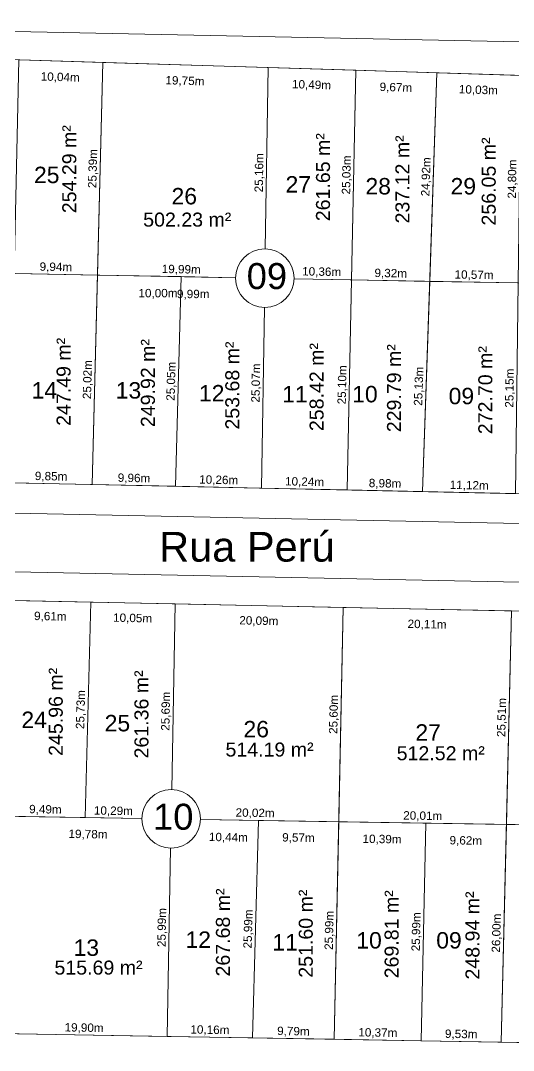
# Model space of a CAD drawing. Header units: metres. Extents: x 3808 to 8215, y 2374 to 6187.
# Drawn here: x 5290.4 to 5349.2, y 5045.3 to 5168.3 of the extents above; entities that cross this region are included whole.
import ezdxf
from ezdxf.enums import TextEntityAlignment as Align

# ---------------------------------------------------------------- set-up
doc = ezdxf.new("R2010")
doc.units = ezdxf.units.M
for name, color, linetype in [('Areas Lotes', 1, 'Continuous'), ('Calçada', 8, 'Continuous'), ('Lote', 7, 'Continuous'), ('Nome das Ruas', 7, 'Continuous'), ('Nº Lote', 7, 'Continuous'), ('Nº. quadra', 7, 'Continuous'), ('quadras', 7, 'Continuous')]:
    doc.layers.add(name, color=color, linetype=linetype)
doc.styles.add('Arial', font='arial.ttf')
doc.dimstyles.new('Copy(2) of ISO-25', dxfattribs={"dimtxt": 1, "dimasz": 2.5, "dimexe": 1.25, "dimexo": 0.625, "dimgap": 0.2, "dimtad": 1, "dimtoh": 1, "dimlfac": 1, "dimzin": 1, "dimtxsty": 'Arial', "dimblk": 'NONE', "dimcen": 0, "dimse1": 1, "dimse2": 1, "dimsd1": 1, "dimsd2": 1, "dimclrt": 256, "dimaunit": 1, "dimadec": 3, "dimazin": 0, "dimtfac": 1, "dimtmove": 0, "dimatfit": 3, "dimldrblk": 'NONE', "dimfxl": 1, "dimtolj": 1, "dimtzin": 0, "dimarcsym": 0})

# ---------------------------------------------------------------- blocks, each defined once
blk = doc.blocks.new('*D4993')
at = {"layer": 'Defpoints', "color": 0, "linetype": 'Continuous', "transparency": 16777216}
for p in [(5347.74, 5046.3), (5347.74, 5046.3), (5357.94, 5046.13)]:
    blk.add_point(p, dxfattribs=at)
at = {"layer": 'Lote', "linetype": 'Continuous', "lineweight": 5, "transparency": 16777216, "insert": (5352.86, 5047.01), "char_height": 1, "attachment_point": 5, "rotation": 359.0344, "style": 'Arial'}
blk.add_mtext('\\A1;10,20m', dxfattribs=at)
blk = doc.blocks.new('_None')
blk = doc.blocks.new('*D4994')
at = {"layer": 'Defpoints', "color": 0, "linetype": 'Continuous', "transparency": 16777216}
for p in [(5338.21, 5046.46), (5338.21, 5046.46), (5347.74, 5046.3)]:
    blk.add_point(p, dxfattribs=at)
at = {"layer": 'Lote', "linetype": 'Continuous', "lineweight": 5, "transparency": 16777216, "insert": (5342.99, 5047.18), "char_height": 1, "attachment_point": 5, "rotation": 359.0344, "style": 'Arial'}
blk.add_mtext('\\A1;9,53m', dxfattribs=at)
blk = doc.blocks.new('*D4995')
at = {"layer": 'Defpoints', "color": 0, "linetype": 'Continuous', "transparency": 16777216}
for p in [(5327.84, 5046.63), (5327.84, 5046.63), (5338.21, 5046.46)]:
    blk.add_point(p, dxfattribs=at)
at = {"layer": 'Lote', "linetype": 'Continuous', "lineweight": 5, "transparency": 16777216, "insert": (5333.04, 5047.35), "char_height": 1, "attachment_point": 5, "rotation": 359.0344, "style": 'Arial'}
blk.add_mtext('\\A1;10,37m', dxfattribs=at)
blk = doc.blocks.new('*D4996')
at = {"layer": 'Defpoints', "color": 0, "linetype": 'Continuous', "transparency": 16777216}
for p in [(5318.06, 5046.8), (5318.06, 5046.8), (5327.84, 5046.63)]:
    blk.add_point(p, dxfattribs=at)
at = {"layer": 'Lote', "linetype": 'Continuous', "lineweight": 5, "transparency": 16777216, "insert": (5322.96, 5047.52), "char_height": 1, "attachment_point": 5, "rotation": 359.0344, "style": 'Arial'}
blk.add_mtext('\\A1;9,79m', dxfattribs=at)
blk = doc.blocks.new('*D4997')
at = {"layer": 'Defpoints', "color": 0, "linetype": 'Continuous', "transparency": 16777216}
for p in [(5307.9, 5046.97), (5307.9, 5046.97), (5318.06, 5046.8)]:
    blk.add_point(p, dxfattribs=at)
at = {"layer": 'Lote', "linetype": 'Continuous', "lineweight": 5, "transparency": 16777216, "insert": (5312.99, 5047.69), "char_height": 1, "attachment_point": 5, "rotation": 359.0344, "style": 'Arial'}
blk.add_mtext('\\A1;10,16m', dxfattribs=at)
blk = doc.blocks.new('*D4998')
at = {"layer": 'Defpoints', "color": 0, "linetype": 'Continuous', "transparency": 16777216}
for p in [(5288, 5047.31), (5288, 5046.97), (5307.9, 5046.97)]:
    blk.add_point(p, dxfattribs=at)
at = {"layer": 'Lote', "linetype": 'Continuous', "lineweight": 5, "transparency": 16777216, "insert": (5297.97, 5047.94), "char_height": 1, "attachment_point": 5, "rotation": 359.0344, "style": 'Arial'}
blk.add_mtext('\\A1;19,90m', dxfattribs=at)
blk = doc.blocks.new('*D5008')
at = {"layer": 'Defpoints', "color": 0, "linetype": 'Continuous', "transparency": 16777216}
for p in [(5348.39, 5072.29), (5348.39, 5072.29), (5358.39, 5072.12)]:
    blk.add_point(p, dxfattribs=at)
at = {"layer": 'Lote', "linetype": 'Continuous', "lineweight": 5, "transparency": 16777216, "insert": (5353.4, 5073), "char_height": 1, "attachment_point": 5, "rotation": 359.0444, "style": 'Arial'}
blk.add_mtext('\\A1;10,01m', dxfattribs=at)
blk = doc.blocks.new('*D5009')
at = {"layer": 'Defpoints', "color": 0, "linetype": 'Continuous', "transparency": 16777216}
for p in [(5328.38, 5072.62), (5328.38, 5072.62), (5348.39, 5072.29)]:
    blk.add_point(p, dxfattribs=at)
at = {"layer": 'Lote', "linetype": 'Continuous', "lineweight": 5, "transparency": 16777216, "insert": (5338.4, 5073.25), "char_height": 1, "attachment_point": 5, "rotation": 359.0444, "style": 'Arial'}
blk.add_mtext('\\A1;20,01m', dxfattribs=at)
blk = doc.blocks.new('*D5010')
at = {"layer": 'Defpoints', "color": 0, "linetype": 'Continuous', "transparency": 16777216}
for p in [(5308.37, 5072.95), (5308.37, 5072.95), (5328.38, 5072.62)]:
    blk.add_point(p, dxfattribs=at)
at = {"layer": 'Lote', "linetype": 'Continuous', "lineweight": 5, "transparency": 16777216, "insert": (5318.39, 5073.59), "char_height": 1, "attachment_point": 5, "rotation": 359.0444, "style": 'Arial'}
blk.add_mtext('\\A1;20,02m', dxfattribs=at)
blk = doc.blocks.new('*D5011')
at = {"layer": 'Defpoints', "color": 0, "linetype": 'Continuous', "transparency": 16777216}
for p in [(5296.32, 5073.13), (5296.32, 5073.13), (5306.6, 5072.95)]:
    blk.add_point(p, dxfattribs=at)
at = {"layer": 'Lote', "linetype": 'Continuous', "lineweight": 5, "transparency": 16777216, "insert": (5301.47, 5073.84), "char_height": 1, "attachment_point": 5, "rotation": 359.0444, "style": 'Arial'}
blk.add_mtext('\\A1;10,29m', dxfattribs=at)
blk = doc.blocks.new('*D5012')
at = {"layer": 'Defpoints', "color": 0, "linetype": 'Continuous', "transparency": 16777216}
for p in [(5288.59, 5073.28), (5288.59, 5073.28), (5298.08, 5073.13)]:
    blk.add_point(p, dxfattribs=at)
at = {"layer": 'Lote', "linetype": 'Continuous', "lineweight": 5, "transparency": 16777216, "insert": (5293.35, 5074.01), "char_height": 1, "attachment_point": 5, "rotation": 359.0444, "style": 'Arial'}
blk.add_mtext('\\A1;9,49m', dxfattribs=at)
blk = doc.blocks.new('*D5020')
at = {"layer": 'Defpoints', "color": 0, "linetype": 'Continuous', "transparency": 16777216}
for p in [(5288.59, 5073.28), (5308.37, 5072.95), (5308.32, 5070.08)]:
    blk.add_point(p, dxfattribs=at)
at = {"layer": 'Lote', "linetype": 'Continuous', "lineweight": 5, "transparency": 16777216, "insert": (5298.44, 5071.05), "char_height": 1, "attachment_point": 5, "rotation": 359.0444, "style": 'Arial'}
blk.add_mtext('\\A1;19,78m', dxfattribs=at)
blk = doc.blocks.new('*D5021')
at = {"layer": 'Defpoints', "color": 0, "linetype": 'Continuous', "transparency": 16777216}
for p in [(5310.02, 5072.84), (5320.46, 5072.67), (5320.41, 5069.79)]:
    blk.add_point(p, dxfattribs=at)
at = {"layer": 'Lote', "linetype": 'Continuous', "lineweight": 5, "transparency": 16777216, "insert": (5315.2, 5070.68), "char_height": 1, "attachment_point": 5, "rotation": 359.0444, "style": 'Arial'}
blk.add_mtext('\\A1;10,44m', dxfattribs=at)
blk = doc.blocks.new('*D5022')
at = {"layer": 'Defpoints', "color": 0, "linetype": 'Continuous', "transparency": 16777216}
for p in [(5318.81, 5072.78), (5328.38, 5072.62), (5328.33, 5069.75)]:
    blk.add_point(p, dxfattribs=at)
at = {"layer": 'Lote', "linetype": 'Continuous', "lineweight": 5, "transparency": 16777216, "insert": (5323.56, 5070.63), "char_height": 1, "attachment_point": 5, "rotation": 359.0444, "style": 'Arial'}
blk.add_mtext('\\A1;9,57m', dxfattribs=at)
blk = doc.blocks.new('*D5023')
at = {"layer": 'Defpoints', "color": 0, "linetype": 'Continuous', "transparency": 16777216}
for p in [(5328.38, 5072.62), (5338.77, 5072.45), (5338.72, 5069.57)]:
    blk.add_point(p, dxfattribs=at)
at = {"layer": 'Lote', "linetype": 'Continuous', "lineweight": 5, "transparency": 16777216, "insert": (5333.54, 5070.46), "char_height": 1, "attachment_point": 5, "rotation": 359.0444, "style": 'Arial'}
blk.add_mtext('\\A1;10,39m', dxfattribs=at)
blk = doc.blocks.new('*D5024')
at = {"layer": 'Defpoints', "color": 0, "linetype": 'Continuous', "transparency": 16777216}
for p in [(5338.77, 5072.45), (5348.39, 5072.29), (5348.34, 5069.41)]:
    blk.add_point(p, dxfattribs=at)
at = {"layer": 'Lote', "linetype": 'Continuous', "lineweight": 5, "transparency": 16777216, "insert": (5343.54, 5070.29), "char_height": 1, "attachment_point": 5, "rotation": 359.0444, "style": 'Arial'}
blk.add_mtext('\\A1;9,62m', dxfattribs=at)
blk = doc.blocks.new('*D5030')
at = {"layer": 'Defpoints', "color": 0, "linetype": 'Continuous', "transparency": 16777216}
for p in [(5349.02, 5097.78), (5358.83, 5097.58), (5348.96, 5095.1)]:
    blk.add_point(p, dxfattribs=at)
at = {"layer": 'Lote', "linetype": 'Continuous', "lineweight": 5, "transparency": 16777216, "insert": (5353.88, 5095.8), "char_height": 1, "attachment_point": 5, "rotation": 358.788, "style": 'Arial'}
blk.add_mtext('\\A1;9,82m', dxfattribs=at)
blk = doc.blocks.new('*D5031')
at = {"layer": 'Defpoints', "color": 0, "linetype": 'Continuous', "transparency": 16777216}
for p in [(5328.91, 5098.21), (5349.02, 5097.78), (5328.85, 5095.53)]:
    blk.add_point(p, dxfattribs=at)
at = {"layer": 'Lote', "linetype": 'Continuous', "lineweight": 5, "transparency": 16777216, "insert": (5338.92, 5096.12), "char_height": 1, "attachment_point": 5, "rotation": 358.788, "style": 'Arial'}
blk.add_mtext('\\A1;20,11m', dxfattribs=at)
blk = doc.blocks.new('*D5032')
at = {"layer": 'Defpoints', "color": 0, "linetype": 'Continuous', "transparency": 16777216}
for p in [(5308.82, 5098.64), (5328.91, 5098.21), (5308.77, 5095.95)]:
    blk.add_point(p, dxfattribs=at)
at = {"layer": 'Lote', "linetype": 'Continuous', "lineweight": 5, "transparency": 16777216, "insert": (5318.83, 5096.54), "char_height": 1, "attachment_point": 5, "rotation": 358.788, "style": 'Arial'}
blk.add_mtext('\\A1;20,09m', dxfattribs=at)
blk = doc.blocks.new('*D5033')
at = {"layer": 'Defpoints', "color": 0, "linetype": 'Continuous', "transparency": 16777216}
for p in [(5298.78, 5098.85), (5308.82, 5098.64), (5298.72, 5096.16)]:
    blk.add_point(p, dxfattribs=at)
at = {"layer": 'Lote', "linetype": 'Continuous', "lineweight": 5, "transparency": 16777216, "insert": (5303.76, 5096.86), "char_height": 1, "attachment_point": 5, "rotation": 358.788, "style": 'Arial'}
blk.add_mtext('\\A1;10,05m', dxfattribs=at)
blk = doc.blocks.new('*D5034')
at = {"layer": 'Defpoints', "color": 0, "linetype": 'Continuous', "transparency": 16777216}
for p in [(5289.17, 5099.05), (5298.78, 5098.85), (5289.12, 5096.37)]:
    blk.add_point(p, dxfattribs=at)
at = {"layer": 'Lote', "linetype": 'Continuous', "lineweight": 5, "transparency": 16777216, "insert": (5293.94, 5097.07), "char_height": 1, "attachment_point": 5, "rotation": 358.788, "style": 'Arial'}
blk.add_mtext('\\A1;9,61m', dxfattribs=at)
blk = doc.blocks.new('*D5051')
at = {"layer": 'Defpoints', "color": 0, "linetype": 'Continuous', "transparency": 16777216}
for p in [(5298.78, 5098.85), (5298.78, 5098.85), (5298.08, 5073.13)]:
    blk.add_point(p, dxfattribs=at)
at = {"layer": 'Lote', "linetype": 'Continuous', "lineweight": 5, "transparency": 16777216, "insert": (5297.63, 5086.01), "char_height": 1, "attachment_point": 5, "rotation": 88.4398, "style": 'Arial'}
blk.add_mtext('\\A1;25,73m', dxfattribs=at)
blk = doc.blocks.new('*D5052')
at = {"layer": 'Defpoints', "color": 0, "linetype": 'Continuous', "transparency": 16777216}
for p in [(5308.82, 5098.64), (5308.37, 5072.95), (5308.37, 5072.95)]:
    blk.add_point(p, dxfattribs=at)
at = {"layer": 'Lote', "linetype": 'Continuous', "lineweight": 5, "transparency": 16777216, "insert": (5307.79, 5085.81), "char_height": 1, "attachment_point": 5, "rotation": 88.9781, "style": 'Arial'}
blk.add_mtext('\\A1;25,69m', dxfattribs=at)
blk = doc.blocks.new('*D5053')
at = {"layer": 'Defpoints', "color": 0, "linetype": 'Continuous', "transparency": 16777216}
for p in [(5328.91, 5098.21), (5328.91, 5098.21), (5328.38, 5072.62)]:
    blk.add_point(p, dxfattribs=at)
at = {"layer": 'Lote', "linetype": 'Continuous', "lineweight": 5, "transparency": 16777216, "insert": (5327.84, 5085.43), "char_height": 1, "attachment_point": 5, "rotation": 88.8139, "style": 'Arial'}
blk.add_mtext('\\A1;25,60m', dxfattribs=at)
blk = doc.blocks.new('*D5054')
at = {"layer": 'Defpoints', "color": 0, "linetype": 'Continuous', "transparency": 16777216}
for p in [(5349.02, 5097.78), (5349.02, 5097.78), (5348.39, 5072.29)]:
    blk.add_point(p, dxfattribs=at)
at = {"layer": 'Lote', "linetype": 'Continuous', "lineweight": 5, "transparency": 16777216, "insert": (5347.9, 5085.06), "char_height": 1, "attachment_point": 5, "rotation": 88.586, "style": 'Arial'}
blk.add_mtext('\\A1;25,51m', dxfattribs=at)
blk = doc.blocks.new('*D5061')
at = {"layer": 'Defpoints', "color": 0, "linetype": 'Continuous', "transparency": 16777216}
for p in [(5348.39, 5072.29), (5347.74, 5046.3), (5347.74, 5046.3)]:
    blk.add_point(p, dxfattribs=at)
at = {"layer": 'Lote', "linetype": 'Continuous', "lineweight": 5, "transparency": 16777216, "insert": (5347.27, 5059.31), "char_height": 1, "attachment_point": 5, "rotation": 88.586, "style": 'Arial'}
blk.add_mtext('\\A1;26,00m', dxfattribs=at)
blk = doc.blocks.new('*D5062')
at = {"layer": 'Defpoints', "color": 0, "linetype": 'Continuous', "transparency": 16777216}
for p in [(5338.77, 5072.45), (5338.21, 5046.46), (5338.21, 5046.46)]:
    blk.add_point(p, dxfattribs=at)
at = {"layer": 'Lote', "linetype": 'Continuous', "lineweight": 5, "transparency": 16777216, "insert": (5337.69, 5059.47), "char_height": 1, "attachment_point": 5, "rotation": 88.7825, "style": 'Arial'}
blk.add_mtext('\\A1;25,99m', dxfattribs=at)
blk = doc.blocks.new('*D5063')
at = {"layer": 'Defpoints', "color": 0, "linetype": 'Continuous', "transparency": 16777216}
for p in [(5328.38, 5072.62), (5327.84, 5046.63), (5327.84, 5046.63)]:
    blk.add_point(p, dxfattribs=at)
at = {"layer": 'Lote', "linetype": 'Continuous', "lineweight": 5, "transparency": 16777216, "insert": (5327.31, 5059.64), "char_height": 1, "attachment_point": 5, "rotation": 88.8139, "style": 'Arial'}
blk.add_mtext('\\A1;25,99m', dxfattribs=at)
blk = doc.blocks.new('*D5064')
at = {"layer": 'Defpoints', "color": 0, "linetype": 'Continuous', "transparency": 16777216}
for p in [(5318.81, 5072.78), (5318.81, 5072.78), (5318.06, 5046.8)]:
    blk.add_point(p, dxfattribs=at)
at = {"layer": 'Lote', "linetype": 'Continuous', "lineweight": 5, "transparency": 16777216, "insert": (5317.63, 5059.81), "char_height": 1, "attachment_point": 5, "rotation": 88.35, "style": 'Arial'}
blk.add_mtext('\\A1;25,99m', dxfattribs=at)
blk = doc.blocks.new('*D5065')
at = {"layer": 'Defpoints', "color": 0, "linetype": 'Continuous', "transparency": 16777216}
for p in [(5308.37, 5072.95), (5308.37, 5072.95), (5307.9, 5046.97)]:
    blk.add_point(p, dxfattribs=at)
at = {"layer": 'Lote', "linetype": 'Continuous', "lineweight": 5, "transparency": 16777216, "insert": (5307.33, 5059.98), "char_height": 1, "attachment_point": 5, "rotation": 88.9781, "style": 'Arial'}
blk.add_mtext('\\A1;25,99m', dxfattribs=at)
blk = doc.blocks.new('*D5082')
at = {"layer": 'Defpoints', "color": 0, "linetype": 'Continuous', "transparency": 16777216}
for p in [(5340.08, 5162.06), (5350.11, 5161.75), (5340, 5159.3)]:
    blk.add_point(p, dxfattribs=at)
at = {"layer": 'Lote', "linetype": 'Continuous', "lineweight": 5, "transparency": 16777216, "insert": (5345.04, 5159.94), "char_height": 1, "attachment_point": 5, "rotation": 358.2435, "style": 'Arial'}
blk.add_mtext('\\A1;10,03m', dxfattribs=at)
blk = doc.blocks.new('*D5083')
at = {"layer": 'Defpoints', "color": 0, "linetype": 'Continuous', "transparency": 16777216}
for p in [(5330.42, 5162.35), (5340.08, 5162.06), (5330.34, 5159.59)]:
    blk.add_point(p, dxfattribs=at)
at = {"layer": 'Lote', "linetype": 'Continuous', "lineweight": 5, "transparency": 16777216, "insert": (5335.19, 5160.24), "char_height": 1, "attachment_point": 5, "rotation": 358.2435, "style": 'Arial'}
blk.add_mtext('\\A1;9,67m', dxfattribs=at)
blk = doc.blocks.new('*D5156')
at = {"layer": 'Defpoints', "color": 0, "linetype": 'Continuous', "transparency": 16777216}
for p in [(5338.37, 5112.04), (5338.37, 5112.04), (5349.49, 5111.8)]:
    blk.add_point(p, dxfattribs=at)
at = {"layer": 'Lote', "linetype": 'Continuous', "lineweight": 5, "transparency": 16777216, "insert": (5343.95, 5112.72), "char_height": 1, "attachment_point": 5, "rotation": 358.769, "style": 'Arial'}
blk.add_mtext('\\A1;11,12m', dxfattribs=at)
blk = doc.blocks.new('*D5157')
at = {"layer": 'Defpoints', "color": 0, "linetype": 'Continuous', "transparency": 16777216}
for p in [(5329.39, 5112.23), (5329.39, 5112.23), (5338.37, 5112.04)]:
    blk.add_point(p, dxfattribs=at)
at = {"layer": 'Lote', "linetype": 'Continuous', "lineweight": 5, "transparency": 16777216, "insert": (5333.9, 5112.94), "char_height": 1, "attachment_point": 5, "rotation": 358.769, "style": 'Arial'}
blk.add_mtext('\\A1;8,98m', dxfattribs=at)
blk = doc.blocks.new('*D5158')
at = {"layer": 'Defpoints', "color": 0, "linetype": 'Continuous', "transparency": 16777216}
for p in [(5319.16, 5112.45), (5319.16, 5112.45), (5329.39, 5112.23)]:
    blk.add_point(p, dxfattribs=at)
at = {"layer": 'Lote', "linetype": 'Continuous', "lineweight": 5, "transparency": 16777216, "insert": (5324.29, 5113.14), "char_height": 1, "attachment_point": 5, "rotation": 358.769, "style": 'Arial'}
blk.add_mtext('\\A1;10,24m', dxfattribs=at)
blk = doc.blocks.new('*D5159')
at = {"layer": 'Defpoints', "color": 0, "linetype": 'Continuous', "transparency": 16777216}
for p in [(5308.9, 5112.67), (5308.9, 5112.67), (5319.16, 5112.45)]:
    blk.add_point(p, dxfattribs=at)
at = {"layer": 'Lote', "linetype": 'Continuous', "lineweight": 5, "transparency": 16777216, "insert": (5314.04, 5113.36), "char_height": 1, "attachment_point": 5, "rotation": 358.769, "style": 'Arial'}
blk.add_mtext('\\A1;10,26m', dxfattribs=at)
blk = doc.blocks.new('*D5160')
at = {"layer": 'Defpoints', "color": 0, "linetype": 'Continuous', "transparency": 16777216}
for p in [(5298.93, 5112.89), (5298.93, 5112.89), (5308.9, 5112.67)]:
    blk.add_point(p, dxfattribs=at)
at = {"layer": 'Lote', "linetype": 'Continuous', "lineweight": 5, "transparency": 16777216, "insert": (5303.93, 5113.58), "char_height": 1, "attachment_point": 5, "rotation": 358.769, "style": 'Arial'}
blk.add_mtext('\\A1;9,96m', dxfattribs=at)
blk = doc.blocks.new('*D5161')
at = {"layer": 'Defpoints', "color": 0, "linetype": 'Continuous', "transparency": 16777216}
for p in [(5289.09, 5113.1), (5289.09, 5113.1), (5298.93, 5112.89)]:
    blk.add_point(p, dxfattribs=at)
at = {"layer": 'Lote', "linetype": 'Continuous', "lineweight": 5, "transparency": 16777216, "insert": (5294.03, 5113.79), "char_height": 1, "attachment_point": 5, "rotation": 358.769, "style": 'Arial'}
blk.add_mtext('\\A1;9,85m', dxfattribs=at)
blk = doc.blocks.new('*D5176')
at = {"layer": 'Defpoints', "color": 0, "linetype": 'Continuous', "transparency": 16777216}
for p in [(5319.94, 5162.67), (5330.42, 5162.35), (5319.85, 5159.91)]:
    blk.add_point(p, dxfattribs=at)
at = {"layer": 'Lote', "linetype": 'Continuous', "lineweight": 5, "transparency": 16777216, "insert": (5325.12, 5160.55), "char_height": 1, "attachment_point": 5, "rotation": 358.2435, "style": 'Arial'}
blk.add_mtext('\\A1;10,49m', dxfattribs=at)
blk = doc.blocks.new('*D5177')
at = {"layer": 'Defpoints', "color": 0, "linetype": 'Continuous', "transparency": 16777216}
for p in [(5290.16, 5163.59), (5300.19, 5163.28), (5290.08, 5160.83)]:
    blk.add_point(p, dxfattribs=at)
at = {"layer": 'Lote', "linetype": 'Continuous', "lineweight": 5, "transparency": 16777216, "insert": (5295.12, 5161.47), "char_height": 1, "attachment_point": 5, "rotation": 358.2435, "style": 'Arial'}
blk.add_mtext('\\A1;10,04m', dxfattribs=at)
blk = doc.blocks.new('*D5178')
at = {"layer": 'Defpoints', "color": 0, "linetype": 'Continuous', "transparency": 16777216}
for p in [(5300.19, 5163.28), (5319.94, 5162.67), (5300.11, 5160.52)]:
    blk.add_point(p, dxfattribs=at)
at = {"layer": 'Lote', "linetype": 'Continuous', "lineweight": 5, "transparency": 16777216, "insert": (5310.01, 5161.02), "char_height": 1, "attachment_point": 5, "rotation": 358.2435, "style": 'Arial'}
blk.add_mtext('\\A1;19,75m', dxfattribs=at)
blk = doc.blocks.new('*D5189')
at = {"layer": 'Defpoints', "color": 0, "linetype": 'Continuous', "transparency": 16777216}
for p in [(5289.62, 5138.08), (5299.56, 5137.9), (5299.56, 5137.9)]:
    blk.add_point(p, dxfattribs=at)
at = {"layer": 'Lote', "linetype": 'Continuous', "lineweight": 5, "transparency": 16777216, "insert": (5294.6, 5138.79), "char_height": 1, "attachment_point": 5, "rotation": 358.9239, "style": 'Arial'}
blk.add_mtext('\\A1;9,94m', dxfattribs=at)
blk = doc.blocks.new('*D5190')
at = {"layer": 'Defpoints', "color": 0, "linetype": 'Continuous', "transparency": 16777216}
for p in [(5299.56, 5137.9), (5319.55, 5137.52), (5319.55, 5137.52)]:
    blk.add_point(p, dxfattribs=at)
at = {"layer": 'Lote', "linetype": 'Continuous', "lineweight": 5, "transparency": 16777216, "insert": (5309.57, 5138.51), "char_height": 1, "attachment_point": 5, "rotation": 358.9239, "style": 'Arial'}
blk.add_mtext('\\A1;19,99m', dxfattribs=at)
blk = doc.blocks.new('*D5191')
at = {"layer": 'Defpoints', "color": 0, "linetype": 'Continuous', "transparency": 16777216}
for p in [(5321.14, 5137.52), (5331.5, 5137.33), (5331.5, 5137.33)]:
    blk.add_point(p, dxfattribs=at)
at = {"layer": 'Lote', "linetype": 'Continuous', "lineweight": 5, "transparency": 16777216, "insert": (5326.33, 5138.22), "char_height": 1, "attachment_point": 5, "rotation": 358.9239, "style": 'Arial'}
blk.add_mtext('\\A1;10,36m', dxfattribs=at)
blk = doc.blocks.new('*D5192')
at = {"layer": 'Defpoints', "color": 0, "linetype": 'Continuous', "transparency": 16777216}
for p in [(5329.91, 5137.33), (5339.23, 5137.15), (5339.23, 5137.15)]:
    blk.add_point(p, dxfattribs=at)
at = {"layer": 'Lote', "linetype": 'Continuous', "lineweight": 5, "transparency": 16777216, "insert": (5334.58, 5138.04), "char_height": 1, "attachment_point": 5, "rotation": 358.9239, "style": 'Arial'}
blk.add_mtext('\\A1;9,32m', dxfattribs=at)
blk = doc.blocks.new('*D5193')
at = {"layer": 'Defpoints', "color": 0, "linetype": 'Continuous', "transparency": 16777216}
for p in [(5339.23, 5137.15), (5349.8, 5136.95), (5349.8, 5136.95)]:
    blk.add_point(p, dxfattribs=at)
at = {"layer": 'Lote', "linetype": 'Continuous', "lineweight": 5, "transparency": 16777216, "insert": (5344.53, 5137.85), "char_height": 1, "attachment_point": 5, "rotation": 358.9239, "style": 'Arial'}
blk.add_mtext('\\A1;10,57m', dxfattribs=at)
blk = doc.blocks.new('*D5210')
at = {"layer": 'Defpoints', "color": 0, "linetype": 'Continuous', "transparency": 16777216}
for p in [(5350.11, 5161.75), (5350.11, 5161.75), (5349.8, 5136.95)]:
    blk.add_point(p, dxfattribs=at)
at = {"layer": 'Lote', "linetype": 'Continuous', "lineweight": 5, "transparency": 16777216, "insert": (5349.15, 5149.36), "char_height": 1, "attachment_point": 5, "rotation": 89.2894, "style": 'Arial'}
blk.add_mtext('\\A1;24,80m', dxfattribs=at)
blk = doc.blocks.new('*D5211')
at = {"layer": 'Defpoints', "color": 0, "linetype": 'Continuous', "transparency": 16777216}
for p in [(5349.8, 5136.95), (5349.49, 5111.8), (5349.49, 5111.8)]:
    blk.add_point(p, dxfattribs=at)
at = {"layer": 'Lote', "linetype": 'Continuous', "lineweight": 5, "transparency": 16777216, "insert": (5348.84, 5124.39), "char_height": 1, "attachment_point": 5, "rotation": 89.2894, "style": 'Arial'}
blk.add_mtext('\\A1;25,15m', dxfattribs=at)
blk = doc.blocks.new('*D5212')
at = {"layer": 'Defpoints', "color": 0, "linetype": 'Continuous', "transparency": 16777216}
for p in [(5339.23, 5137.15), (5338.37, 5112.04), (5338.37, 5112.04)]:
    blk.add_point(p, dxfattribs=at)
at = {"layer": 'Lote', "linetype": 'Continuous', "lineweight": 5, "transparency": 16777216, "insert": (5338, 5124.62), "char_height": 1, "attachment_point": 5, "rotation": 88.0352, "style": 'Arial'}
blk.add_mtext('\\A1;25,13m', dxfattribs=at)
blk = doc.blocks.new('*D5213')
at = {"layer": 'Defpoints', "color": 0, "linetype": 'Continuous', "transparency": 16777216}
for p in [(5340.08, 5162.06), (5340.08, 5162.06), (5339.23, 5137.15)]:
    blk.add_point(p, dxfattribs=at)
at = {"layer": 'Lote', "linetype": 'Continuous', "lineweight": 5, "transparency": 16777216, "insert": (5338.86, 5149.63), "char_height": 1, "attachment_point": 5, "rotation": 88.0352, "style": 'Arial'}
blk.add_mtext('\\A1;24,92m', dxfattribs=at)
blk = doc.blocks.new('*D5214')
at = {"layer": 'Defpoints', "color": 0, "linetype": 'Continuous', "transparency": 16777216}
for p in [(5330.42, 5162.35), (5330.42, 5162.35), (5329.91, 5137.33)]:
    blk.add_point(p, dxfattribs=at)
at = {"layer": 'Lote', "linetype": 'Continuous', "lineweight": 5, "transparency": 16777216, "insert": (5329.37, 5149.86), "char_height": 1, "attachment_point": 5, "rotation": 88.8216, "style": 'Arial'}
blk.add_mtext('\\A1;25,03m', dxfattribs=at)
blk = doc.blocks.new('*D5215')
at = {"layer": 'Defpoints', "color": 0, "linetype": 'Continuous', "transparency": 16777216}
for p in [(5329.91, 5137.33), (5329.39, 5112.23), (5329.39, 5112.23)]:
    blk.add_point(p, dxfattribs=at)
at = {"layer": 'Lote', "linetype": 'Continuous', "lineweight": 5, "transparency": 16777216, "insert": (5328.85, 5124.79), "char_height": 1, "attachment_point": 5, "rotation": 88.8216, "style": 'Arial'}
blk.add_mtext('\\A1;25,10m', dxfattribs=at)
blk = doc.blocks.new('*D5216')
at = {"layer": 'Defpoints', "color": 0, "linetype": 'Continuous', "transparency": 16777216}
for p in [(5319.94, 5162.67), (5319.94, 5162.67), (5319.55, 5137.52)]:
    blk.add_point(p, dxfattribs=at)
at = {"layer": 'Lote', "linetype": 'Continuous', "lineweight": 5, "transparency": 16777216, "insert": (5318.94, 5150.11), "char_height": 1, "attachment_point": 5, "rotation": 89.108, "style": 'Arial'}
blk.add_mtext('\\A1;25,16m', dxfattribs=at)
blk = doc.blocks.new('*D5217')
at = {"layer": 'Defpoints', "color": 0, "linetype": 'Continuous', "transparency": 16777216}
for p in [(5319.55, 5137.52), (5319.16, 5112.45), (5319.16, 5112.45)]:
    blk.add_point(p, dxfattribs=at)
at = {"layer": 'Lote', "linetype": 'Continuous', "lineweight": 5, "transparency": 16777216, "insert": (5318.55, 5125), "char_height": 1, "attachment_point": 5, "rotation": 89.108, "style": 'Arial'}
blk.add_mtext('\\A1;25,07m', dxfattribs=at)
blk = doc.blocks.new('*D5218')
at = {"layer": 'Defpoints', "color": 0, "linetype": 'Continuous', "transparency": 16777216}
for p in [(5309.56, 5137.71), (5308.9, 5112.67), (5308.9, 5112.67)]:
    blk.add_point(p, dxfattribs=at)
at = {"layer": 'Lote', "linetype": 'Continuous', "lineweight": 5, "transparency": 16777216, "insert": (5308.43, 5125.21), "char_height": 1, "attachment_point": 5, "rotation": 88.4752, "style": 'Arial'}
blk.add_mtext('\\A1;25,05m', dxfattribs=at)
blk = doc.blocks.new('*D5219')
at = {"layer": 'Defpoints', "color": 0, "linetype": 'Continuous', "transparency": 16777216}
for p in [(5300.19, 5163.28), (5300.19, 5163.28), (5299.56, 5137.9)]:
    blk.add_point(p, dxfattribs=at)
at = {"layer": 'Lote', "linetype": 'Continuous', "lineweight": 5, "transparency": 16777216, "insert": (5299.08, 5150.61), "char_height": 1, "attachment_point": 5, "rotation": 88.5683, "style": 'Arial'}
blk.add_mtext('\\A1;25,39m', dxfattribs=at)
blk = doc.blocks.new('*D5220')
at = {"layer": 'Defpoints', "color": 0, "linetype": 'Continuous', "transparency": 16777216}
for p in [(5299.56, 5137.9), (5298.93, 5112.89), (5298.93, 5112.89)]:
    blk.add_point(p, dxfattribs=at)
at = {"layer": 'Lote', "linetype": 'Continuous', "lineweight": 5, "transparency": 16777216, "insert": (5298.45, 5125.41), "char_height": 1, "attachment_point": 5, "rotation": 88.5683, "style": 'Arial'}
blk.add_mtext('\\A1;25,02m', dxfattribs=at)
blk = doc.blocks.new('*D1308')
at = {"layer": 'Defpoints', "color": 0, "linetype": 'Continuous', "transparency": 16777216}
for p in [(5309.56, 5137.71), (5319.55, 5137.52), (5319.55, 5137.47)]:
    blk.add_point(p, dxfattribs=at)
at = {"layer": 'Lote', "linetype": 'Continuous', "lineweight": 5, "transparency": 16777216, "insert": (5311, 5135.55), "char_height": 1, "attachment_point": 5, "style": 'Arial'}
blk.add_mtext('\\A1;9,99m', dxfattribs=at)
blk = doc.blocks.new('*D1309')
at = {"layer": 'Defpoints', "color": 0, "linetype": 'Continuous', "transparency": 16777216}
for p in [(5299.56, 5137.9), (5309.56, 5137.71), (5309.56, 5137.66)]:
    blk.add_point(p, dxfattribs=at)
at = {"layer": 'Lote', "linetype": 'Continuous', "lineweight": 5, "transparency": 16777216, "insert": (5306.79, 5135.65), "char_height": 1, "attachment_point": 5, "style": 'Arial'}
blk.add_mtext('\\A1;10,00m', dxfattribs=at)

msp = doc.modelspace()

# ---------------------------------------------------------------- linework, layer by layer
at = {"layer": 'Calçada', "linetype": 'Continuous', "lineweight": 5}
for p, q in [((5410.619, 5164.507), (5227.026, 5168.288)), ((5409.486, 5107.018), (5225.9, 5110.771)), ((5409.351, 5100.02), (5225.766, 5103.772))]:
    msp.add_line(p, q, dxfattribs=at)
at = {"layer": 'Lote', "lineweight": 5}
for p, q in [((5300.194, 5163.28), (5298.935, 5112.885)), ((5319.938, 5162.674), (5319.601, 5141.015)), ((5329.392, 5112.231), (5330.423, 5162.353)), ((5340.084, 5162.056), (5338.368, 5112.038)), ((5227.569, 5139.248), (5316.052, 5137.586)), ((5309.563, 5137.708), (5308.896, 5112.671)), ((5323.041, 5137.455), (5409.368, 5135.833)), ((5319.492, 5134.025), (5319.156, 5112.451)), ((5298.781, 5098.848), (5298.08, 5073.126)), ((5308.429, 5076.449), (5308.824, 5098.635)), ((5327.843, 5046.634), (5328.91, 5098.21)), ((5347.745, 5046.299), (5349.016, 5097.785)), ((5304.871, 5073.012), (5228.097, 5074.293)), ((5408.55, 5071.283), (5311.861, 5072.896)), ((5318.807, 5072.78), (5318.059, 5046.799)), ((5338.767, 5072.447), (5338.214, 5046.459)), ((5307.903, 5046.97), (5308.304, 5069.459))]:
    msp.add_line(p, q, dxfattribs=at)
at = {"layer": 'Lote', "linetype": 'Continuous', "lineweight": 5, "flags": 128}
for points in [[(5300.194, 5163.28), (5290.16, 5163.587), (5289.617, 5138.082), (5299.56, 5137.896)], [(5340.084, 5162.056), (5330.423, 5162.353), (5329.909, 5137.326), (5339.23, 5137.15)], [(5339.23, 5137.15), (5349.801, 5136.952), (5350.108, 5161.749), (5340.084, 5162.056)], [(5299.56, 5137.896), (5289.617, 5138.082), (5289.085, 5113.097), (5298.935, 5112.885)], [(5309.563, 5137.708), (5299.56, 5137.896), (5298.935, 5112.885), (5308.896, 5112.671)], [(5329.392, 5112.231), (5338.368, 5112.038), (5339.23, 5137.15), (5329.909, 5137.326)], [(5349.489, 5111.799), (5349.801, 5136.952), (5339.23, 5137.15), (5338.368, 5112.038)], [(5298.781, 5098.848), (5289.174, 5099.051), (5288.588, 5073.284), (5298.08, 5073.126)], [(5349.016, 5097.785), (5328.91, 5098.21), (5328.381, 5072.62), (5348.386, 5072.287)], [(5358.832, 5097.577), (5349.016, 5097.785), (5348.386, 5072.287), (5358.392, 5072.12)], [(5318.059, 5046.799), (5327.843, 5046.634), (5328.381, 5072.62), (5318.807, 5072.78)], [(5338.767, 5072.447), (5328.381, 5072.62), (5327.843, 5046.634), (5338.214, 5046.459)], [(5348.386, 5072.287), (5338.767, 5072.447), (5338.214, 5046.459), (5347.745, 5046.299)], [(5347.745, 5046.299), (5357.943, 5046.127), (5358.392, 5072.12), (5348.386, 5072.287)]]:
    msp.add_lwpolyline(points, close=True, dxfattribs=at)
for points in [[(5319.601, 5141.015), (5319.938, 5162.674), (5300.194, 5163.28), (5299.56, 5137.896), (5309.563, 5137.708), (5316.052, 5137.586)], [(5323.041, 5137.455), (5329.909, 5137.326), (5330.423, 5162.353), (5319.938, 5162.674), (5319.601, 5141.015)], [(5316.052, 5137.586), (5309.563, 5137.708), (5308.896, 5112.671), (5319.156, 5112.451), (5319.492, 5134.025)], [(5319.492, 5134.025), (5319.156, 5112.451), (5329.392, 5112.231), (5329.909, 5137.326), (5323.041, 5137.455)], [(5308.429, 5076.449), (5308.824, 5098.635), (5298.781, 5098.848), (5298.08, 5073.126), (5304.871, 5073.012)], [(5311.861, 5072.896), (5328.381, 5072.62), (5328.91, 5098.21), (5308.824, 5098.635), (5308.429, 5076.449)], [(5304.871, 5073.012), (5288.588, 5073.284), (5287.997, 5047.306), (5307.903, 5046.97), (5308.304, 5069.459)], [(5308.304, 5069.459), (5307.903, 5046.97), (5318.059, 5046.799), (5318.807, 5072.78), (5311.861, 5072.896)]]:
    msp.add_lwpolyline(points, dxfattribs=at)
at = {"layer": 'Nº. quadra', "lineweight": 5}
for centre in [(5319.546, 5137.52), (5308.366, 5072.954)]:
    msp.add_circle(centre, 3.496, dxfattribs=at)
at = {"layer": 'quadras', "lineweight": 5}
for p, q in [((5408.417, 5159.961), (5230.14, 5165.428)), ((5228.07, 5114.408), (5407.307, 5110.557)), ((5407.482, 5096.548), (5229.646, 5100.31)), ((5229.554, 5048.291), (5406.612, 5045.306))]:
    msp.add_line(p, q, dxfattribs=at)

# ---------------------------------------------------------------- texts
at = {"layer": 'Areas Lotes', "lineweight": 5, "style": 'Arial'}
for s, p in [('254.29 m²', (5297.039, 5145.284)), ('261.65 m²', (5327.327, 5144.329)), ('237.12 m²', (5336.807, 5144.065)), ('256.05 m²', (5347.109, 5143.816)), ('247.49 m²', (5296.359, 5119.888)), ('249.92 m²', (5306.422, 5119.738)), ('253.68 m²', (5316.501, 5119.446)), ('258.42 m²', (5326.565, 5119.263)), ('229.79 m²', (5335.806, 5119.13)), ('272.70 m²', (5346.704, 5118.894)), ('245.96 m²', (5295.42, 5080.479)), ('261.36 m²', (5305.654, 5080.171)), ('267.68 m²', (5315.381, 5054.133)), ('251.60 m²', (5325.269, 5053.987)), ('269.81 m²', (5335.52, 5053.913)), ('248.94 m²', (5345.174, 5053.772))]:
    msp.add_text(s, height=1.6726, rotation=90, dxfattribs=at).set_placement(p)
at = {"layer": 'Areas Lotes', "linetype": 'Continuous', "lineweight": 5, "style": 'Arial'}
for s, p in [('502.23 m²', (5305.025, 5143.686)), ('514.19 m²', (5314.852, 5080.403)), ('512.52 m²', (5335.286, 5079.961)), ('515.69 m²', (5294.432, 5054.361))]:
    msp.add_text(s, height=1.6726, dxfattribs=at).set_placement(p)
at = {"layer": 'Nome das Ruas', "lineweight": 5, "style": 'Arial'}
msp.add_text('Rua Perú', height=3.55, dxfattribs=at).set_placement((5306.933, 5103.676, 165.916))
at = {"layer": 'Nº Lote', "linetype": 'Continuous', "lineweight": 5, "style": 'Arial'}
for s, p in [('25', (5293.51, 5148.88)), ('27', (5323.544, 5147.752)), ('28', (5333.082, 5147.528)), ('29', (5343.244, 5147.528)), ('26', (5309.932, 5146.34)), ('14', (5293.221, 5123.149)), ('13', (5303.27, 5123.149)), ('12', (5313.206, 5122.81)), ('11', (5323.142, 5122.697)), ('10', (5331.497, 5122.697)), ('09', (5343.014, 5122.472)), ('24', (5292.005, 5083.806)), ('25', (5301.947, 5083.409)), ('26', (5318.521, 5082.693)), ('27', (5339.042, 5082.295)), ('12', (5311.598, 5057.554)), ('10', (5331.989, 5057.475)), ('09', (5341.533, 5057.475)), ('13', (5298.236, 5056.6)), ('11', (5321.967, 5057.236))]:
    msp.add_text(s, height=1.96, dxfattribs=at).set_placement(p, align=Align.CENTER)
at = {"layer": 'Nº. quadra', "lineweight": 5, "style": 'Arial'}
for s, p in [('09', (5317.382, 5136.226)), ('10', (5306.202, 5071.66))]:
    msp.add_text(s, height=3.1039, dxfattribs=at).set_placement(p)

# ---------------------------------------------------------------- dimensions: what is measured, and where the dimension line sits
at = {"layer": 'Lote', "linetype": 'Continuous', "lineweight": 5}
for base, p1, p2, angle, picture, middle in [((5290.075, 5160.826), (5300.194, 5163.28), (5290.16, 5163.587), 358.24349, '*D5177', (5295.117, 5161.473)), ((5300.109, 5160.518), (5319.938, 5162.674), (5300.194, 5163.28), 358.24349, '*D5178', (5310.006, 5161.016)), ((5319.853, 5159.913), (5330.423, 5162.353), (5319.938, 5162.674), 358.24349, '*D5176', (5325.121, 5160.553)), ((5330.339, 5159.591), (5340.084, 5162.056), (5330.423, 5162.353), 358.24349, '*D5083', (5335.194, 5160.244)), ((5340, 5159.295), (5350.108, 5161.749), (5340.084, 5162.056), 358.24349, '*D5082', (5345.036, 5159.942)), ((5299.56, 5137.896), (5289.617, 5138.082), (5299.56, 5137.896), 178.92393, '*D5189', (5294.603, 5138.79)), ((5319.546, 5137.52), (5299.56, 5137.896), (5319.546, 5137.52), 178.92393, '*D5190', (5309.568, 5138.509)), ((5331.499, 5137.326), (5321.137, 5137.52), (5331.499, 5137.326), 178.92393, '*D5191', (5326.333, 5138.224)), ((5339.23, 5137.15), (5329.909, 5137.326), (5339.23, 5137.15), 178.92393, '*D5192', (5334.584, 5138.039)), ((5349.801, 5136.952), (5339.23, 5137.15), (5349.801, 5136.952), 178.92393, '*D5193', (5344.53, 5137.852)), ((5289.085, 5113.097), (5298.935, 5112.885), (5289.085, 5113.097), 358.769, '*D5161', (5294.027, 5113.792)), ((5298.935, 5112.885), (5308.896, 5112.671), (5298.935, 5112.885), 358.769, '*D5160', (5303.933, 5113.579)), ((5308.896, 5112.671), (5319.156, 5112.451), (5308.896, 5112.671), 358.769, '*D5159', (5314.043, 5113.362)), ((5319.156, 5112.451), (5329.392, 5112.231), (5319.156, 5112.451), 358.769, '*D5158', (5324.291, 5113.142)), ((5329.392, 5112.231), (5338.368, 5112.038), (5329.392, 5112.231), 358.769, '*D5157', (5333.898, 5112.935)), ((5338.368, 5112.038), (5349.489, 5111.799), (5338.368, 5112.038), 358.769, '*D5156', (5343.946, 5112.719)), ((5289.117, 5096.368), (5298.781, 5098.848), (5289.174, 5099.051), 358.78796, '*D5034', (5293.938, 5097.067)), ((5298.724, 5096.165), (5308.824, 5098.635), (5298.781, 5098.848), 358.78796, '*D5033', (5303.763, 5096.859)), ((5308.768, 5095.952), (5328.91, 5098.21), (5308.824, 5098.635), 358.78796, '*D5032', (5318.828, 5096.541)), ((5328.854, 5095.527), (5349.016, 5097.785), (5328.91, 5098.21), 358.78796, '*D5031', (5338.923, 5096.115)), ((5348.959, 5095.102), (5358.832, 5097.577), (5349.016, 5097.785), 358.78796, '*D5030', (5353.884, 5095.799)), ((5288.588, 5073.284), (5298.08, 5073.126), (5288.588, 5073.284), 359.04438, '*D5012', (5293.348, 5074.006)), ((5296.315, 5073.126), (5306.601, 5072.954), (5296.315, 5073.126), 359.04438, '*D5011', (5301.471, 5073.841)), ((5308.366, 5072.954), (5328.381, 5072.62), (5308.366, 5072.954), 359.04438, '*D5010', (5318.387, 5073.588)), ((5328.381, 5072.62), (5348.386, 5072.287), (5328.381, 5072.62), 359.04438, '*D5009', (5338.397, 5073.254)), ((5348.386, 5072.287), (5358.392, 5072.12), (5348.386, 5072.287), 359.04438, '*D5008', (5353.403, 5073.004)), ((5320.412, 5069.793), (5310.019, 5072.842), (5320.46, 5072.667), 179.04438, '*D5021', (5315.205, 5070.681)), ((5328.3327, 5069.7457), (5318.807, 5072.78), (5328.3806, 5072.6203), 179.04438, '*D5022', (5323.5592, 5070.6264)), ((5338.719, 5069.572), (5328.381, 5072.62), (5338.767, 5072.447), 179.04438, '*D5023', (5333.539, 5070.46)), ((5348.339, 5069.412), (5338.767, 5072.447), (5348.386, 5072.287), 179.04438, '*D5024', (5343.542, 5070.293)), ((5288.003, 5047.306), (5307.903, 5046.97), (5287.997, 5046.97), 359.03435, '*D4998', (5297.966, 5047.939)), ((5307.903, 5046.97), (5318.059, 5046.799), (5307.903, 5046.97), 359.03435, '*D4997', (5312.994, 5047.685)), ((5318.059, 5046.799), (5327.843, 5046.634), (5318.059, 5046.799), 359.03435, '*D4996', (5322.964, 5047.517)), ((5327.843, 5046.634), (5338.214, 5046.459), (5327.843, 5046.634), 359.03435, '*D4995', (5333.042, 5047.348)), ((5338.214, 5046.459), (5347.745, 5046.299), (5338.214, 5046.459), 359.03435, '*D4994', (5342.993, 5047.18)), ((5347.745, 5046.299), (5357.943, 5046.127), (5347.745, 5046.299), 359.03435, '*D4993', (5352.858, 5047.014))]:
    dim = msp.add_linear_dim(base=base, p1=p1, p2=p2, angle=angle, dimstyle='Copy(2) of ISO-25', override={"dimpost": 'm', "dimtmove": 1}, dxfattribs=at)
    dim.commit()
    dim.dimension.update_dxf_attribs({"geometry": picture, "text_midpoint": middle})
for p1, p2, distance, picture, middle in [((5299.56, 5137.896), (5300.194, 5163.28), 0, '*D5219', (5299.076, 5150.608)), ((5319.546, 5137.52), (5319.938, 5162.674), 0, '*D5216', (5318.941, 5150.11)), ((5329.909, 5137.326), (5330.423, 5162.353), 0, '*D5214', (5329.365, 5149.856)), ((5339.23, 5137.15), (5340.084, 5162.056), 0, '*D5213', (5338.857, 5149.631)), ((5349.801, 5136.952), (5350.108, 5161.749), 0, '*D5210', (5349.153, 5149.36)), ((5299.56, 5137.896), (5298.935, 5112.885), 0, '*D5220', (5298.446, 5125.411)), ((5309.563, 5137.708), (5308.896, 5112.671), 0, '*D5218', (5308.429, 5125.211)), ((5319.546, 5137.52), (5319.156, 5112.451), 0, '*D5217', (5318.55, 5124.998)), ((5329.909, 5137.326), (5329.392, 5112.231), 0, '*D5215', (5328.85, 5124.795)), ((5339.23, 5137.15), (5338.368, 5112.038), 0, '*D5212', (5337.999, 5124.622)), ((5349.801, 5136.952), (5349.489, 5111.799), 0, '*D5211', (5348.844, 5124.385)), ((5298.08, 5073.126), (5298.781, 5098.848), 0, '*D5051', (5297.63, 5086.009)), ((5308.824, 5098.635), (5308.366, 5072.954), 0, '*D5052', (5307.794, 5085.809)), ((5328.381, 5072.62), (5328.91, 5098.21), 0, '*D5053', (5327.845, 5085.432)), ((5348.386, 5072.287), (5349.016, 5097.785), 0, '*D5054', (5347.9, 5085.056)), ((5288.588, 5073.284), (5308.366, 5072.954), -2.875, '*D5020', (5298.443, 5071.045)), ((5307.903, 5046.97), (5308.366, 5072.954), 0, '*D5065', (5307.334, 5059.976)), ((5318.059, 5046.799), (5318.807, 5072.78), 0, '*D5064', (5317.632, 5059.813)), ((5328.381, 5072.62), (5327.843, 5046.634), 0, '*D5063', (5327.311, 5059.644)), ((5338.767, 5072.447), (5338.214, 5046.459), 0, '*D5062', (5337.69, 5059.47)), ((5348.386, 5072.287), (5347.745, 5046.299), 0, '*D5061', (5347.265, 5059.312))]:
    dim = msp.add_aligned_dim(p1=p1, p2=p2, distance=distance, dimstyle='Copy(2) of ISO-25', override={"dimpost": 'm'}, dxfattribs=at)
    dim.commit()
    dim.dimension.update_dxf_attribs({"geometry": picture, "text_midpoint": middle})
for base, p1, p2, picture, middle in [((5309.562, 5137.656), (5299.56, 5137.896), (5309.563, 5137.708), '*D1309', (5304.582, 5134.846)), ((5319.5455, 5137.4685), (5309.5628, 5137.7077), (5319.5465, 5137.5202), '*D1308', (5312.8654, 5134.7504))]:
    dim = msp.add_linear_dim(base=base, p1=p1, p2=p2, angle=178.92393, dimstyle='Copy(2) of ISO-25', override={"dimpost": 'm', "dimtmove": 1}, dxfattribs=at)
    dim.commit()
    dim.dimension.update_dxf_attribs({"geometry": picture, "text_midpoint": middle, "dimtype": 160})

doc.saveas('drawing.dxf')
